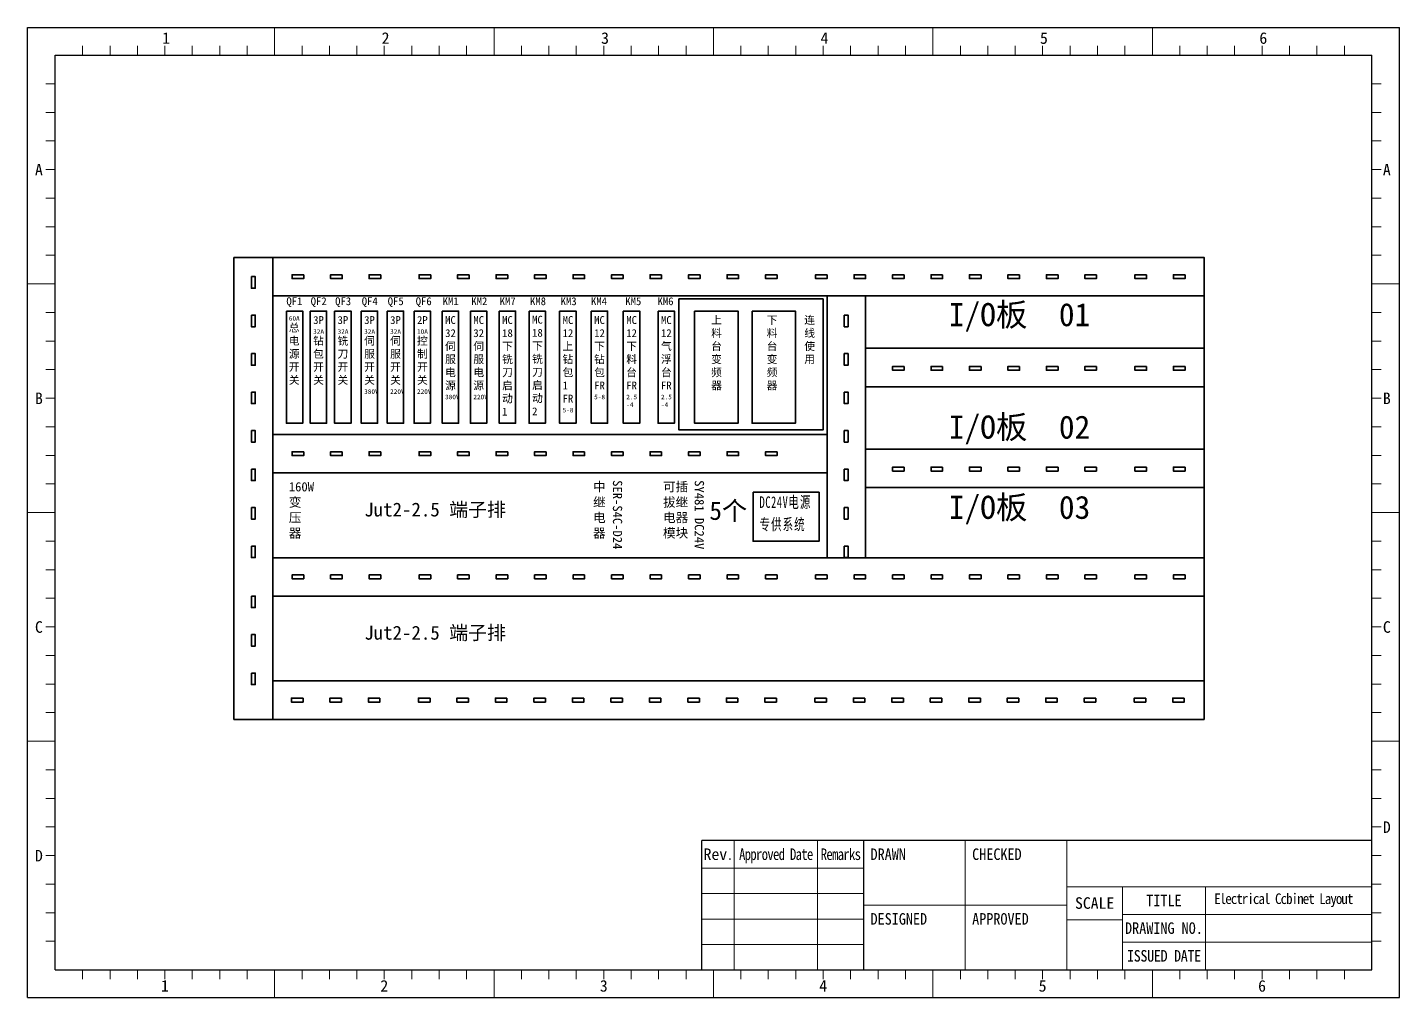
# Model space of a CAD drawing. Header units: millimetres. Extents: x 26 to 3546, y -73 to 3113.
# Drawn here: x 28.5 to 325.5, y 162.9 to 372.9 of the extents above; entities that cross this region are included whole.
import ezdxf

# ---------------------------------------------------------------- set-up
doc = ezdxf.new("R2010")
doc.units = ezdxf.units.MM
doc.header["$PDSIZE"] = -5
doc.layers.get('0').update_dxf_attribs({"lineweight": 35})
for name, color, linetype, lineweight in [('图框', 7, 'Continuous', 30), ('尺寸线层', 3, 'Continuous', 18), ('粗实线层', 7, 'Continuous', 35), ('细实线层', 7, 'Continuous', 18)]:
    doc.layers.add(name, color=color, linetype=linetype, lineweight=lineweight)
doc.styles.add('GG', font='')
doc.styles.add('SLDTEXTSTYLE0', font='', dxfattribs={"width": 0.7})
doc.styles.add('标准', font='', dxfattribs={"width": 0.667})
doc.styles.add('样式 1', font='')
doc.styles.get('GG').set_extended_font_data('宋体')
doc.styles.get('SLDTEXTSTYLE0').set_extended_font_data('宋体')
doc.styles.get('标准').set_extended_font_data('宋体')
doc.styles.get('样式 1').set_extended_font_data('宋体')

msp = doc.modelspace()

# ---------------------------------------------------------------- linework, layer by layer
for p, q in [((81.57, 323.09), (81.57, 223.09)), ((81.57, 323.09), (81.57, 314.76)), ((81.57, 314.76), (283.17, 314.76)), ((201.57, 314.76), (201.57, 258.09)), ((209.9, 314.76), (209.9, 258.09)), ((209.9, 303.42), (283.17, 303.42)), ((213.92, 303.42), (283.17, 303.42)), ((209.9, 295.09), (283.17, 295.09)), ((213.92, 295.09), (283.17, 295.09)), ((81.57, 284.76), (201.57, 284.76)), ((209.9, 281.61), (283.17, 281.61)), ((213.92, 281.61), (283.17, 281.61)), ((201.57, 276.43), (81.57, 276.43)), ((209.9, 273.28), (283.17, 273.28)), ((213.92, 273.28), (283.17, 273.28)), ((283.17, 258.09), (81.57, 258.09)), ((283.17, 249.76), (81.57, 249.76)), ((81.57, 231.42), (283.17, 231.42))]:
    msp.add_line(p, q)
for points in [[(73.17, 323.09), (283.17, 323.09), (283.17, 223.09), (73.17, 223.09)], [(76.95, 318.92), (77.79, 318.92), (77.79, 316.42), (76.95, 316.42)], [(88.28, 319.35), (88.28, 318.51), (85.78, 318.51), (85.78, 319.35)], [(96.61, 319.35), (96.61, 318.51), (94.11, 318.51), (94.11, 319.35)], [(104.94, 319.35), (104.94, 318.51), (102.44, 318.51), (102.44, 319.35)], [(104.94, 319.35), (104.94, 318.51), (102.44, 318.51), (102.44, 319.35)], [(115.77, 319.35), (115.77, 318.51), (113.27, 318.51), (113.27, 319.35)], [(124.1, 319.35), (124.1, 318.51), (121.6, 318.51), (121.6, 319.35)], [(132.43, 319.35), (132.43, 318.51), (129.93, 318.51), (129.93, 319.35)], [(140.76, 319.35), (140.76, 318.51), (138.26, 318.51), (138.26, 319.35)], [(149.09, 319.35), (149.09, 318.51), (146.59, 318.51), (146.59, 319.35)], [(157.42, 319.35), (157.42, 318.51), (154.92, 318.51), (154.92, 319.35)], [(165.75, 319.35), (165.75, 318.51), (163.25, 318.51), (163.25, 319.35)], [(174.08, 319.35), (174.08, 318.51), (171.58, 318.51), (171.58, 319.35)], [(182.41, 319.35), (182.41, 318.51), (179.91, 318.51), (179.91, 319.35)], [(190.74, 319.35), (190.74, 318.51), (188.24, 318.51), (188.24, 319.35)], [(190.74, 319.35), (190.74, 318.51), (188.24, 318.51), (188.24, 319.35)], [(201.57, 319.35), (201.57, 318.51), (199.07, 318.51), (199.07, 319.35)], [(209.9, 319.35), (209.9, 318.51), (207.4, 318.51), (207.4, 319.35)], [(218.23, 319.35), (218.23, 318.51), (215.73, 318.51), (215.73, 319.35)], [(226.56, 319.35), (226.56, 318.51), (224.06, 318.51), (224.06, 319.35)], [(234.89, 319.35), (234.89, 318.51), (232.39, 318.51), (232.39, 319.35)], [(243.22, 319.35), (243.22, 318.51), (240.72, 318.51), (240.72, 319.35)], [(251.55, 319.35), (251.55, 318.51), (249.05, 318.51), (249.05, 319.35)], [(259.88, 319.35), (259.88, 318.51), (257.38, 318.51), (257.38, 319.35)], [(270.71, 319.35), (270.71, 318.51), (268.21, 318.51), (268.21, 319.35)], [(279.04, 319.35), (279.04, 318.51), (276.54, 318.51), (276.54, 319.35)], [(76.95, 310.59), (77.79, 310.59), (77.79, 308.09), (76.95, 308.09)], [(84.53, 311.47), (88.08, 311.47), (88.08, 287.18), (84.53, 287.18)], [(89.69, 311.47), (93.23, 311.47), (93.23, 287.18), (89.69, 287.18)], [(94.97, 311.47), (98.52, 311.47), (98.52, 287.18), (94.97, 287.18)], [(100.74, 311.47), (104.28, 311.47), (104.28, 287.18), (100.74, 287.18)], [(106.35, 311.47), (109.9, 311.47), (109.9, 287.18), (106.35, 287.18)], [(112.17, 311.47), (115.72, 311.47), (115.72, 287.18), (112.17, 287.18)], [(118.25, 311.47), (121.8, 311.47), (121.8, 287.18), (118.25, 287.18)], [(124.36, 311.47), (127.91, 311.47), (127.91, 287.18), (124.36, 287.18)], [(130.59, 311.47), (134.14, 311.47), (134.14, 287.18), (130.59, 287.18)], [(137.06, 311.47), (140.61, 311.47), (140.61, 287.18), (137.06, 287.18)], [(143.68, 311.47), (147.23, 311.47), (147.23, 287.18), (143.68, 287.18)], [(150.51, 311.47), (154.06, 311.47), (154.06, 287.18), (150.51, 287.18)], [(157.46, 311.47), (161.01, 311.47), (161.01, 287.18), (157.46, 287.18)], [(164.98, 311.47), (168.53, 311.47), (168.53, 287.18), (164.98, 287.18)], [(205.28, 310.59), (206.12, 310.59), (206.12, 308.09), (205.28, 308.09)], [(76.95, 302.26), (77.79, 302.26), (77.79, 299.76), (76.95, 299.76)], [(205.28, 302.26), (206.12, 302.26), (206.12, 299.76), (205.28, 299.76)], [(218.23, 299.5), (218.23, 298.66), (215.73, 298.66), (215.73, 299.5)], [(226.56, 299.5), (226.56, 298.66), (224.06, 298.66), (224.06, 299.5)], [(234.89, 299.5), (234.89, 298.66), (232.39, 298.66), (232.39, 299.5)], [(243.22, 299.5), (243.22, 298.66), (240.72, 298.66), (240.72, 299.5)], [(251.55, 299.5), (251.55, 298.66), (249.05, 298.66), (249.05, 299.5)], [(259.88, 299.5), (259.88, 298.66), (257.38, 298.66), (257.38, 299.5)], [(270.71, 299.5), (270.71, 298.66), (268.21, 298.66), (268.21, 299.5)], [(279.04, 299.5), (279.04, 298.66), (276.54, 298.66), (276.54, 299.5)], [(76.95, 293.93), (77.79, 293.93), (77.79, 291.43), (76.95, 291.43)], [(205.28, 293.93), (206.12, 293.93), (206.12, 291.43), (205.28, 291.43)], [(76.95, 285.6), (77.79, 285.6), (77.79, 283.1), (76.95, 283.1)], [(205.28, 285.6), (206.12, 285.6), (206.12, 283.1), (205.28, 283.1)], [(88.28, 281.02), (88.28, 280.18), (85.78, 280.18), (85.78, 281.02)], [(96.61, 281.02), (96.61, 280.18), (94.11, 280.18), (94.11, 281.02)], [(104.94, 281.02), (104.94, 280.18), (102.44, 280.18), (102.44, 281.02)], [(104.94, 281.02), (104.94, 280.18), (102.44, 280.18), (102.44, 281.02)], [(115.77, 281.02), (115.77, 280.18), (113.27, 280.18), (113.27, 281.02)], [(124.1, 281.02), (124.1, 280.18), (121.6, 280.18), (121.6, 281.02)], [(132.43, 281.02), (132.43, 280.18), (129.93, 280.18), (129.93, 281.02)], [(140.76, 281.02), (140.76, 280.18), (138.26, 280.18), (138.26, 281.02)], [(149.09, 281.02), (149.09, 280.18), (146.59, 280.18), (146.59, 281.02)], [(157.42, 281.02), (157.42, 280.18), (154.92, 280.18), (154.92, 281.02)], [(165.75, 281.02), (165.75, 280.18), (163.25, 280.18), (163.25, 281.02)], [(174.08, 281.02), (174.08, 280.18), (171.58, 280.18), (171.58, 281.02)], [(182.41, 281.02), (182.41, 280.18), (179.91, 280.18), (179.91, 281.02)], [(190.74, 281.02), (190.74, 280.18), (188.24, 280.18), (188.24, 281.02)], [(190.74, 281.02), (190.74, 280.18), (188.24, 280.18), (188.24, 281.02)], [(76.95, 277.27), (77.79, 277.27), (77.79, 274.77), (76.95, 274.77)], [(205.28, 277.27), (206.12, 277.27), (206.12, 274.77), (205.28, 274.77)], [(218.23, 277.69), (218.23, 276.85), (215.73, 276.85), (215.73, 277.69)], [(226.56, 277.69), (226.56, 276.85), (224.06, 276.85), (224.06, 277.69)], [(234.89, 277.69), (234.89, 276.85), (232.39, 276.85), (232.39, 277.69)], [(243.22, 277.69), (243.22, 276.85), (240.72, 276.85), (240.72, 277.69)], [(251.55, 277.69), (251.55, 276.85), (249.05, 276.85), (249.05, 277.69)], [(259.88, 277.69), (259.88, 276.85), (257.38, 276.85), (257.38, 277.69)], [(270.71, 277.69), (270.71, 276.85), (268.21, 276.85), (268.21, 277.69)], [(279.04, 277.69), (279.04, 276.85), (276.54, 276.85), (276.54, 277.69)], [(76.95, 268.94), (77.79, 268.94), (77.79, 266.44), (76.95, 266.44)], [(205.28, 268.94), (206.12, 268.94), (206.12, 266.44), (205.28, 266.44)], [(76.95, 260.61), (77.79, 260.61), (77.79, 258.11), (76.95, 258.11)], [(205.28, 260.61), (206.12, 260.61), (206.12, 258.11), (205.28, 258.11)], [(88.28, 254.35), (88.28, 253.51), (85.78, 253.51), (85.78, 254.35)], [(96.61, 254.35), (96.61, 253.51), (94.11, 253.51), (94.11, 254.35)], [(104.94, 254.35), (104.94, 253.51), (102.44, 253.51), (102.44, 254.35)], [(104.94, 254.35), (104.94, 253.51), (102.44, 253.51), (102.44, 254.35)], [(115.77, 254.35), (115.77, 253.51), (113.27, 253.51), (113.27, 254.35)], [(124.1, 254.35), (124.1, 253.51), (121.6, 253.51), (121.6, 254.35)], [(132.43, 254.35), (132.43, 253.51), (129.93, 253.51), (129.93, 254.35)], [(140.76, 254.35), (140.76, 253.51), (138.26, 253.51), (138.26, 254.35)], [(149.09, 254.35), (149.09, 253.51), (146.59, 253.51), (146.59, 254.35)], [(157.42, 254.35), (157.42, 253.51), (154.92, 253.51), (154.92, 254.35)], [(165.75, 254.35), (165.75, 253.51), (163.25, 253.51), (163.25, 254.35)], [(174.08, 254.35), (174.08, 253.51), (171.58, 253.51), (171.58, 254.35)], [(182.41, 254.35), (182.41, 253.51), (179.91, 253.51), (179.91, 254.35)], [(190.74, 254.35), (190.74, 253.51), (188.24, 253.51), (188.24, 254.35)], [(190.74, 254.35), (190.74, 253.51), (188.24, 253.51), (188.24, 254.35)], [(201.57, 254.35), (201.57, 253.51), (199.07, 253.51), (199.07, 254.35)], [(209.9, 254.35), (209.9, 253.51), (207.4, 253.51), (207.4, 254.35)], [(218.23, 254.35), (218.23, 253.51), (215.73, 253.51), (215.73, 254.35)], [(226.56, 254.35), (226.56, 253.51), (224.06, 253.51), (224.06, 254.35)], [(234.89, 254.35), (234.89, 253.51), (232.39, 253.51), (232.39, 254.35)], [(243.22, 254.35), (243.22, 253.51), (240.72, 253.51), (240.72, 254.35)], [(251.55, 254.35), (251.55, 253.51), (249.05, 253.51), (249.05, 254.35)], [(259.88, 254.35), (259.88, 253.51), (257.38, 253.51), (257.38, 254.35)], [(270.71, 254.35), (270.71, 253.51), (268.21, 253.51), (268.21, 254.35)], [(279.04, 254.35), (279.04, 253.51), (276.54, 253.51), (276.54, 254.35)], [(76.95, 249.78), (77.79, 249.78), (77.79, 247.28), (76.95, 247.28)], [(76.95, 249.78), (77.79, 249.78), (77.79, 247.28), (76.95, 247.28)], [(76.95, 241.45), (77.79, 241.45), (77.79, 238.95), (76.95, 238.95)], [(76.95, 233.12), (77.79, 233.12), (77.79, 230.62), (76.95, 230.62)], [(88.13, 227.68), (88.13, 226.84), (85.63, 226.84), (85.63, 227.68)], [(96.46, 227.68), (96.46, 226.84), (93.96, 226.84), (93.96, 227.68)], [(104.79, 227.68), (104.79, 226.84), (102.29, 226.84), (102.29, 227.68)], [(104.79, 227.68), (104.79, 226.84), (102.29, 226.84), (102.29, 227.68)], [(115.62, 227.68), (115.62, 226.84), (113.12, 226.84), (113.12, 227.68)], [(123.95, 227.68), (123.95, 226.84), (121.45, 226.84), (121.45, 227.68)], [(132.28, 227.68), (132.28, 226.84), (129.78, 226.84), (129.78, 227.68)], [(140.61, 227.68), (140.61, 226.84), (138.11, 226.84), (138.11, 227.68)], [(148.94, 227.68), (148.94, 226.84), (146.44, 226.84), (146.44, 227.68)], [(157.27, 227.68), (157.27, 226.84), (154.77, 226.84), (154.77, 227.68)], [(165.6, 227.68), (165.6, 226.84), (163.1, 226.84), (163.1, 227.68)], [(173.93, 227.68), (173.93, 226.84), (171.43, 226.84), (171.43, 227.68)], [(182.26, 227.68), (182.26, 226.84), (179.76, 226.84), (179.76, 227.68)], [(190.59, 227.68), (190.59, 226.84), (188.09, 226.84), (188.09, 227.68)], [(190.59, 227.68), (190.59, 226.84), (188.09, 226.84), (188.09, 227.68)], [(201.42, 227.68), (201.42, 226.84), (198.92, 226.84), (198.92, 227.68)], [(209.75, 227.68), (209.75, 226.84), (207.25, 226.84), (207.25, 227.68)], [(218.08, 227.68), (218.08, 226.84), (215.58, 226.84), (215.58, 227.68)], [(226.41, 227.68), (226.41, 226.84), (223.91, 226.84), (223.91, 227.68)], [(234.74, 227.68), (234.74, 226.84), (232.24, 226.84), (232.24, 227.68)], [(243.07, 227.68), (243.07, 226.84), (240.57, 226.84), (240.57, 227.68)], [(251.4, 227.68), (251.4, 226.84), (248.9, 226.84), (248.9, 227.68)], [(259.73, 227.68), (259.73, 226.84), (257.23, 226.84), (257.23, 227.68)], [(270.56, 227.68), (270.56, 226.84), (268.06, 226.84), (268.06, 227.68)], [(278.89, 227.68), (278.89, 226.84), (276.39, 226.84), (276.39, 227.68)]]:
    msp.add_lwpolyline(points, close=True)
at = {"color": 3}
for points in [[(172.88, 311.47), (182.29, 311.47), (182.29, 287.18), (172.88, 287.18)], [(185.32, 311.47), (194.73, 311.47), (194.73, 287.18), (185.32, 287.18)]]:
    msp.add_lwpolyline(points, close=True, dxfattribs=at)
at = {"layer": '图框'}
for p, q in [((28.48, 162.87), (28.48, 372.87)), ((28.48, 372.87), (325.48, 372.87)), ((325.47, 162.87), (325.47, 372.87)), ((325.48, 162.87), (325.48, 372.87)), ((34.48, 168.87), (34.48, 366.87)), ((34.48, 366.87), (319.47, 366.87)), ((319.48, 168.87), (319.47, 366.87)), ((319.47, 168.87), (319.47, 366.87)), ((319.48, 196.87), (174.48, 196.87)), ((174.48, 168.87), (174.48, 196.87)), ((209.48, 196.87), (209.48, 168.87)), ((34.48, 168.87), (319.48, 168.87)), ((28.48, 162.87), (325.48, 162.87))]:
    msp.add_line(p, q, dxfattribs=at)
at = {"layer": '图框', "lineweight": 15}
for p, q in [((181.48, 196.87), (181.48, 168.87)), ((199.48, 196.87), (199.48, 168.87)), ((231.48, 196.87), (231.48, 168.87)), ((253.48, 196.87), (253.48, 168.87)), ((174.48, 190.87), (209.48, 190.87)), ((174.48, 185.37), (209.48, 185.37)), ((253.48, 186.87), (319.48, 186.87)), ((265.48, 186.87), (265.48, 168.87)), ((283.48, 186.87), (283.48, 168.87)), ((209.48, 182.87), (253.48, 182.87)), ((174.48, 179.87), (209.48, 179.87)), ((253.48, 179.72), (265.48, 179.72)), ((265.48, 180.87), (319.48, 180.87)), ((174.48, 174.37), (209.48, 174.37)), ((265.48, 174.87), (319.48, 174.87)), ((319.48, 168.87), (174.48, 168.87))]:
    msp.add_line(p, q, dxfattribs=at)
at = {"layer": '粗实线层'}
for points in [[(169.5, 314.1), (169.5, 285.73), (200.71, 285.73), (200.71, 314.1)], [(185.55, 272.26), (185.55, 261.64), (199.82, 261.64), (199.82, 272.26)]]:
    msp.add_lwpolyline(points, close=True, dxfattribs=at)
at = {"layer": '细实线层'}
for p, q in [((81.98, 366.87), (81.98, 372.87)), ((129.48, 366.87), (129.48, 372.87)), ((176.98, 366.87), (176.98, 372.87)), ((224.47, 366.87), (224.47, 372.87)), ((271.97, 366.87), (271.97, 372.87)), ((40.42, 366.87), (40.42, 368.87)), ((46.36, 366.87), (46.36, 368.87)), ((52.29, 366.87), (52.29, 368.87)), ((58.23, 366.87), (58.23, 368.87)), ((64.17, 366.87), (64.17, 368.87)), ((70.1, 366.87), (70.1, 368.87)), ((76.04, 366.87), (76.04, 368.87)), ((87.92, 366.87), (87.92, 368.87)), ((93.85, 366.87), (93.85, 368.87)), ((99.79, 366.87), (99.79, 368.87)), ((105.73, 366.87), (105.73, 368.87)), ((105.73, 366.87), (105.73, 368.87)), ((111.67, 366.87), (111.67, 368.87)), ((117.6, 366.87), (117.6, 368.87)), ((123.54, 366.87), (123.54, 368.87)), ((135.41, 366.87), (135.41, 368.87)), ((141.35, 366.87), (141.35, 368.87)), ((147.29, 366.87), (147.29, 368.87)), ((153.23, 366.87), (153.23, 368.87)), ((159.16, 366.87), (159.16, 368.87)), ((165.1, 366.87), (165.1, 368.87)), ((171.04, 366.87), (171.04, 368.87)), ((171.04, 366.87), (171.04, 368.87)), ((182.91, 366.87), (182.91, 368.87)), ((188.85, 366.87), (188.85, 368.87)), ((194.79, 366.87), (194.79, 368.87)), ((200.72, 366.87), (200.72, 368.87)), ((206.66, 366.87), (206.66, 368.87)), ((212.6, 366.87), (212.6, 368.87)), ((218.54, 366.87), (218.54, 368.87)), ((230.41, 366.87), (230.41, 368.87)), ((236.35, 366.87), (236.35, 368.87)), ((236.35, 366.87), (236.35, 368.87)), ((242.29, 366.87), (242.29, 368.87)), ((248.22, 366.87), (248.22, 368.87)), ((254.16, 366.87), (254.16, 368.87)), ((260.1, 366.87), (260.1, 368.87)), ((266.03, 366.87), (266.03, 368.87)), ((277.91, 366.87), (277.91, 368.87)), ((283.85, 366.87), (283.85, 368.87)), ((289.78, 366.87), (289.78, 368.87)), ((295.72, 366.87), (295.72, 368.87)), ((301.66, 366.87), (301.66, 368.87)), ((301.66, 366.87), (301.66, 368.87)), ((307.6, 366.87), (307.6, 368.87)), ((313.53, 366.87), (313.53, 368.87)), ((34.48, 360.68), (32.48, 360.68)), ((319.47, 360.68), (321.47, 360.68)), ((34.48, 354.49), (32.48, 354.49)), ((319.47, 354.49), (321.47, 354.49)), ((34.48, 348.31), (32.48, 348.31)), ((319.47, 348.31), (321.47, 348.31)), ((34.48, 342.12), (32.48, 342.12)), ((34.48, 342.12), (32.48, 342.12)), ((319.47, 342.12), (321.47, 342.12)), ((319.47, 342.12), (321.47, 342.12)), ((34.48, 335.93), (32.48, 335.93)), ((319.47, 335.93), (321.47, 335.93)), ((34.48, 329.74), (32.48, 329.74)), ((319.47, 329.74), (321.47, 329.74)), ((34.48, 323.56), (32.48, 323.56)), ((319.47, 323.56), (321.47, 323.56)), ((34.48, 317.37), (28.48, 317.37)), ((319.47, 317.37), (325.47, 317.37)), ((34.48, 311.18), (32.48, 311.18)), ((319.47, 311.18), (321.47, 311.18)), ((34.48, 304.99), (32.48, 304.99)), ((319.47, 304.99), (321.47, 304.99)), ((34.48, 298.81), (32.48, 298.81)), ((319.47, 298.81), (321.47, 298.81)), ((34.48, 292.62), (32.48, 292.62)), ((319.47, 292.62), (321.47, 292.62)), ((34.48, 286.43), (32.48, 286.43)), ((34.48, 286.43), (32.48, 286.43)), ((319.47, 286.43), (321.47, 286.43)), ((319.47, 286.43), (321.47, 286.43)), ((34.48, 280.24), (32.48, 280.24)), ((319.47, 280.24), (321.47, 280.24)), ((34.48, 274.06), (32.48, 274.06)), ((319.47, 274.06), (321.47, 274.06)), ((34.48, 267.87), (28.48, 267.87)), ((319.47, 267.87), (325.47, 267.87)), ((34.48, 261.68), (32.48, 261.68)), ((319.47, 261.68), (321.47, 261.68)), ((34.48, 255.49), (32.48, 255.49)), ((319.47, 255.49), (321.47, 255.49)), ((34.48, 249.31), (32.48, 249.31)), ((319.47, 249.31), (321.47, 249.31)), ((34.48, 243.12), (32.48, 243.12)), ((319.47, 243.12), (321.47, 243.12)), ((34.48, 236.93), (32.48, 236.93)), ((319.47, 236.93), (321.47, 236.93)), ((34.48, 230.74), (32.48, 230.74)), ((34.48, 230.74), (32.48, 230.74)), ((319.47, 230.74), (321.47, 230.74)), ((319.47, 230.74), (321.47, 230.74)), ((34.48, 224.56), (32.48, 224.56)), ((319.47, 224.56), (321.47, 224.56)), ((34.48, 218.37), (28.48, 218.37)), ((319.47, 218.37), (325.47, 218.37)), ((34.48, 212.18), (32.48, 212.18)), ((319.47, 212.18), (321.47, 212.18)), ((34.48, 205.99), (32.48, 205.99)), ((319.47, 205.99), (321.47, 205.99)), ((34.48, 199.81), (32.48, 199.81)), ((319.47, 199.81), (321.47, 199.81)), ((34.48, 193.62), (32.48, 193.62)), ((319.47, 193.62), (321.47, 193.62)), ((34.48, 187.43), (32.48, 187.43)), ((319.47, 187.43), (321.47, 187.43)), ((34.48, 181.24), (32.48, 181.24)), ((319.47, 181.24), (321.47, 181.24)), ((34.48, 175.06), (32.48, 175.06)), ((319.47, 175.06), (321.47, 175.06)), ((40.42, 168.87), (40.42, 166.87)), ((46.36, 168.87), (46.36, 166.87)), ((52.29, 168.87), (52.29, 166.87)), ((58.23, 168.87), (58.23, 166.87)), ((64.17, 168.87), (64.17, 166.87)), ((70.1, 168.87), (70.1, 166.87)), ((76.04, 168.87), (76.04, 166.87)), ((81.98, 168.87), (81.98, 162.87)), ((87.92, 168.87), (87.92, 166.87)), ((93.85, 168.87), (93.85, 166.87)), ((99.79, 168.87), (99.79, 166.87)), ((105.73, 168.87), (105.73, 166.87)), ((105.73, 168.87), (105.73, 166.87)), ((111.67, 168.87), (111.67, 166.87)), ((117.6, 168.87), (117.6, 166.87)), ((123.54, 168.87), (123.54, 166.87)), ((129.48, 168.87), (129.48, 162.87)), ((135.41, 168.87), (135.41, 166.87)), ((141.35, 168.87), (141.35, 166.87)), ((147.29, 168.87), (147.29, 166.87)), ((153.23, 168.87), (153.23, 166.87)), ((159.16, 168.87), (159.16, 166.87)), ((165.1, 168.87), (165.1, 166.87)), ((171.04, 168.87), (171.04, 166.87)), ((171.04, 168.87), (171.04, 166.87)), ((176.98, 168.87), (176.98, 162.87)), ((182.91, 168.87), (182.91, 166.87)), ((188.85, 168.87), (188.85, 166.87)), ((194.79, 168.87), (194.79, 166.87)), ((200.72, 168.87), (200.72, 166.87)), ((206.66, 168.87), (206.66, 166.87)), ((212.6, 168.87), (212.6, 166.87)), ((218.54, 168.87), (218.54, 166.87)), ((224.47, 168.87), (224.47, 162.87)), ((230.41, 168.87), (230.41, 166.87)), ((236.35, 168.87), (236.35, 166.87)), ((236.35, 168.87), (236.35, 166.87)), ((242.29, 168.87), (242.29, 166.87)), ((248.22, 168.87), (248.22, 166.87)), ((254.16, 168.87), (254.16, 166.87)), ((260.1, 168.87), (260.1, 166.87)), ((266.03, 168.87), (266.03, 166.87)), ((271.97, 168.87), (271.97, 162.87)), ((277.91, 168.87), (277.91, 166.87)), ((283.85, 168.87), (283.85, 166.87)), ((289.78, 168.87), (289.78, 166.87)), ((295.72, 168.87), (295.72, 166.87)), ((301.66, 168.87), (301.66, 166.87)), ((301.66, 168.87), (301.66, 166.87)), ((307.6, 168.87), (307.6, 166.87)), ((313.53, 168.87), (313.53, 166.87))]:
    msp.add_line(p, q, dxfattribs=at)
for p in [(34.48, 360.68), (319.47, 360.68), (34.48, 354.49), (319.47, 354.49), (34.48, 348.31), (319.47, 348.31), (34.48, 342.12), (319.47, 342.12), (34.48, 335.93), (319.47, 335.93), (34.48, 329.74), (319.47, 329.74), (34.48, 323.56), (319.47, 323.56), (34.48, 317.37), (319.47, 317.37), (34.48, 311.18), (319.47, 311.18), (34.48, 304.99), (319.47, 304.99), (34.48, 298.81), (319.47, 298.81), (34.48, 292.62), (319.47, 292.62), (34.48, 286.43), (319.47, 286.43), (34.48, 280.24), (319.47, 280.24), (34.48, 274.06), (319.47, 274.06), (34.48, 267.87), (319.47, 267.87), (34.48, 261.68), (319.47, 261.68), (34.48, 255.49), (319.47, 255.49), (34.48, 249.31), (319.47, 249.31), (34.48, 243.12), (319.47, 243.12), (34.48, 236.93), (319.47, 236.93), (34.48, 230.74), (319.47, 230.74), (34.48, 224.56), (319.47, 224.56), (34.48, 218.37), (319.47, 218.37), (34.48, 212.18), (319.47, 212.18), (34.48, 205.99), (319.47, 205.99), (34.48, 199.81), (319.47, 199.81), (34.48, 193.62), (319.47, 193.62), (34.48, 187.43), (319.47, 187.43), (34.48, 181.24), (319.47, 181.24), (34.48, 175.06), (319.47, 175.06)]:
    msp.add_point(p, dxfattribs=at)

# ---------------------------------------------------------------- texts
at = {"attachment_point": 1}
for s, insert, char_height, width, style in [('QF1', (84.53, 314.45), 1.7, 2.93, '样式 1'), ('QF2', (89.79, 314.45), 1.7, 2.93, '样式 1'), ('QF3', (95.08, 314.45), 1.7, 2.93, '样式 1'), ('QF4', (100.84, 314.45), 1.7, 2.93, '样式 1'), ('QF5', (106.46, 314.45), 1.7, 2.93, '样式 1'), ('QF6', (112.52, 314.45), 1.7, 2.93, '样式 1'), ('KM1', (118.36, 314.45), 1.7, 2.93, '样式 1'), ('KM2', (124.56, 314.45), 1.7, 2.93, '样式 1'), ('KM7', (130.7, 314.45), 1.7, 2.93, '样式 1'), ('KM8', (137.26, 314.45), 1.7, 2.93, '样式 1'), ('KM3', (143.89, 314.45), 1.7, 2.93, '样式 1'), ('KM4', (150.46, 314.45), 1.7, 2.93, '样式 1'), ('KM5', (157.88, 314.45), 1.7, 2.93, '样式 1'), ('KM6', (164.86, 314.45), 1.7, 2.93, '样式 1'), ('I/O板  01', (227.91, 313.2), 5, 45.5472, '样式 1'), ('{\\H0.5882x;60A}总电源开关', (85.06, 310.38), 1.7, 2.93, '样式 1'), ('3P\\P{\\H0.5882x;32A}钻包开关', (90.33, 310.38), 1.7, 2.93, '样式 1'), ('3P\\P{\\H0.5882x;32A}铣刀开关', (95.61, 310.38), 1.7, 2.93, '样式 1'), ('3P\\P{\\H0.5882x;32A}伺服开关{\\H0.5882x;380V}', (101.37, 310.38), 1.7, 2.93, '样式 1'), ('3P\\P{\\H0.5882x;32A}伺服开关{\\H0.5882x;220V}', (106.99, 310.38), 1.7, 2.93, '样式 1'), ('2P\\P{\\H0.5882x;10A}控制开关{\\H0.5882x;220V}', (112.81, 310.38), 1.7, 2.93, '样式 1'), ('MC\\P32伺服电源{\\H0.5882x;380V}', (118.89, 310.38), 1.7, 2.93, '样式 1'), ('MC\\P32伺服电源{\\H0.5882x;220V}', (125, 310.38), 1.7, 2.93, '样式 1'), ('MC\\P18\\P下铣刀\\P启动\\P1', (131.23, 310.38), 1.7, 2.93, '样式 1'), ('MC\\P18\\P下铣刀\\P启动\\P2', (137.72, 310.45), 1.7, 2.93, '样式 1'), ('MC\\P12上钻包1\\PFR\\P{\\H0.5882x;5-8}', (144.32, 310.38), 1.7, 2.93, '样式 1'), ('MC\\P12下钻包\\PFR\\P{\\H0.5882x;5-8}', (151.15, 310.38), 1.7, 2.93, '样式 1'), ('MC\\P12下料台\\PFR\\P{\\H0.5882x;2.5\\P-4}', (158.1, 310.38), 1.7, 2.93, '样式 1'), ('MC\\P12气浮台\\PFR\\P{\\H0.5882x;2.5\\P-4}', (165.62, 310.38), 1.7, 2.93, '样式 1'), ('I/O板  02', (227.91, 288.86), 5, 45.5472, '样式 1'), ('160W变压器', (85.06, 274.44), 2, 2.93, '样式 1'), ('中继电器', (150.92, 274.44), 2, 2.93, '样式 1'), ('可插拔继电器模块', (166.05, 274.44), 2, 5.9778, '样式 1'), ('Jut2-2.5 端子排', (101.4, 270.01), 3, 57.0452, '样式 1'), ('5个', (176.09, 270.27), 4, 10.9446, '样式 1'), ('I/O板  03', (227.91, 271.49), 5, 45.5472, '样式 1'), ('Jut2-2.5 端子排', (101.4, 243.34), 3, 57.0452, '样式 1'), ('{\\W0.9;\\T0.85;Electrical Ccbinet Layout}', (285.36, 185.42), 2.3, 61.5875, 'GG')]:
    msp.add_mtext(s, dxfattribs=dict(at, insert=insert, char_height=char_height, width=width, style=style))
at = {"color": 3, "char_height": 1.7, "width": 2.93, "attachment_point": 1, "style": '样式 1'}
for s, insert in [('上料台变频器', (176.48, 310.38)), ('下料台变频器', (188.5, 310.38)), ('连线使用', (196.63, 310.38))]:
    msp.add_mtext(s, dxfattribs=dict(at, insert=insert))
at = {"char_height": 2, "width": 18.1687, "attachment_point": 1, "rotation": 270, "style": '样式 1'}
for s, insert in [('SER-S4C-D24', (157.21, 274.86)), ('SY481 DC24V', (174.93, 274.86))]:
    msp.add_mtext(s, dxfattribs=dict(at, insert=insert))
at = {"layer": '图框', "lineweight": 15, "char_height": 2.5, "style": 'SLDTEXTSTYLE0'}
for s, insert, width, attachment_point in [('{\\W1;1}', (58.5, 371.82), 2.0278, 2), ('{\\W1;2}', (106, 371.82), 2.75, 2), ('{\\W1;3}', (153.5, 371.82), 2.6944, 2), ('{\\W1;4}', (201, 371.82), 3.0556, 2), ('{\\W1;5}', (248.5, 371.82), 2.6944, 2), ('{\\W1;6}', (295.99, 371.82), 2.8333, 2), ('{\\W1;A}', (30.96, 343.33), 3.3611, 2), ('{\\W1;A}', (322.72, 343.33), 3.3611, 2), ('{\\W1;B}', (30.96, 293.83), 3.1944, 2), ('{\\W1;B}', (322.72, 293.83), 3.1944, 2), ('{\\W1;C}', (30.96, 244.33), 3.0833, 2), ('{\\W1;C}', (322.72, 244.33), 3.0833, 2), ('{\\W1;D}', (322.72, 201.02), 3.1111, 2), ('{\\W1;D}', (30.96, 194.83), 3.1111, 2), ('{\\W1;Rev\\W0.7;.}', (177.98, 195.15), 11.3306, 2), ('{\\W0.8;\\T0.9;Approved Date}', (190.48, 195.15), 33.1867, 2), ('{\\W0.8;\\T0.9;Remarks}', (204.48, 195.15), 17.5822, 2), ('{\\W0.9;DRAWN}', (210.97, 195.15), 15.775, 1), ('{\\W0.9;CHECKED}', (232.97, 195.15), 21.975, 1), ('{\\W1;SCALE}', (259.48, 184.58), 17.25, 2), ('{\\W0.9;TITLE}', (274.48, 185.15), 15.625, 2), ('{\\W0.9;DESIGNED}', (210.97, 181.15), 25.2, 1), ('{\\W0.9;APPROVED}', (232.97, 181.15), 25.325, 1), ('{\\W0.9;DRAWING NO.}', (274.48, 179.15), 33, 2), ('{\\W0.9;\\T0.95;ISSUED DATE}', (274.48, 173.15), 32.8, 2), ('{\\W1;1}', (58.23, 166.65), 2.0278, 2), ('{\\W1;2}', (105.73, 166.65), 2.75, 2), ('{\\W1;3}', (153.23, 166.65), 2.6944, 2), ('{\\W1;4}', (200.72, 166.65), 3.0556, 2), ('{\\W1;5}', (248.22, 166.65), 2.6944, 2), ('{\\W1;6}', (295.72, 166.65), 2.8333, 2)]:
    msp.add_mtext(s, dxfattribs=dict(at, insert=insert, width=width, attachment_point=attachment_point))
at = {"layer": '尺寸线层', "color": 0, "insert": (186.94, 271.36), "char_height": 2.5, "width": 12.129, "attachment_point": 1, "line_spacing_factor": 1.15057, "style": '标准'}
msp.add_mtext('\\T1.1;DC24V电源专供系统', dxfattribs=at)

doc.saveas('drawing.dxf')
